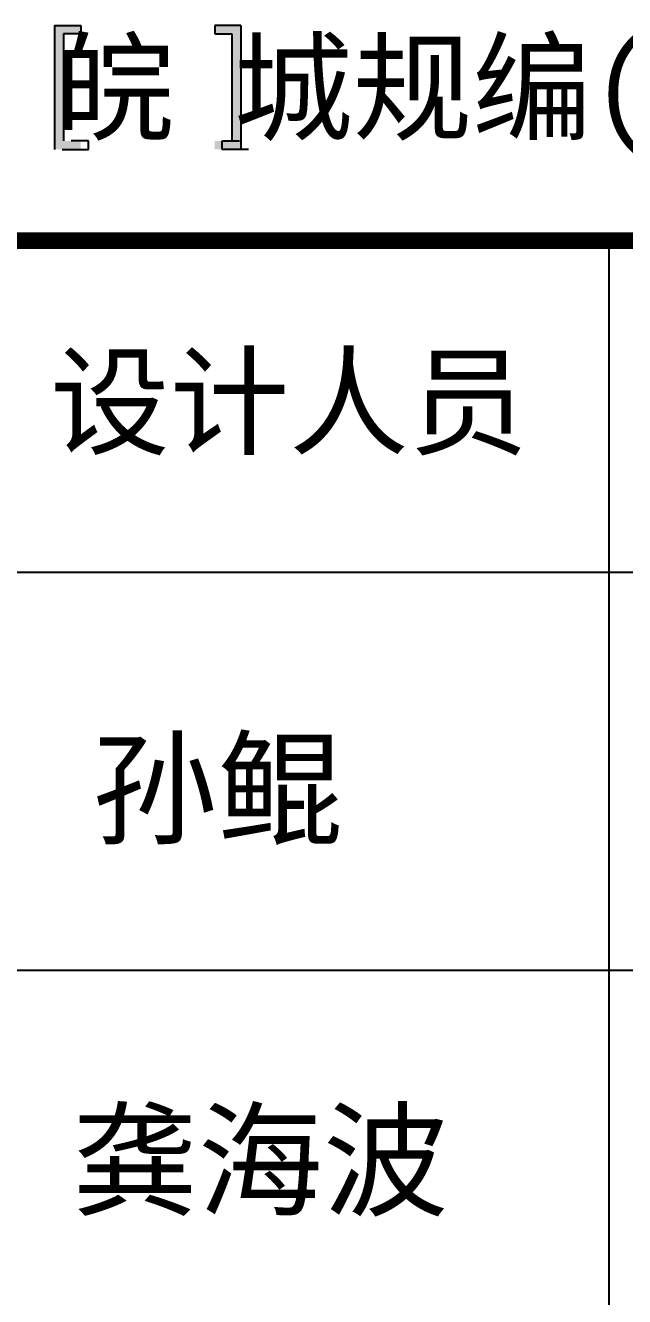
# Model space of a CAD drawing. Extents: x 69728788 to 150676229, y 15322671 to 43663798.
# Drawn here: x 75266228 to 75269827, y 19892657 to 19900293 of the extents above; entities that cross this region are included whole.
import ezdxf

# ---------------------------------------------------------------- set-up
doc = ezdxf.new("R2010")
doc.units = 0
doc.header["$LTSCALE"] = 1000
doc.header["$MEASUREMENT"] = 0
doc.layers.add('图框', color=253, linetype='CONTINUOUS')
doc.styles.add('STYLE-黑体', font='simhei.ttf')
doc.styles.add('黑体', font='simhei.ttf', dxfattribs={"width": 0.6, "height": 4.3})

msp = doc.modelspace()

# ---------------------------------------------------------------- hatches: boundary and pattern name
at = {"layer": '图框'}
for points in [[(75266457.2, 19900241.4), (75266559.8, 19900241.4), (75266559.8, 19900292.7), (75266512.5, 19900292.7), (75266402, 19900292.7), (75266402, 19899547.9), (75266512.5, 19899547.9), (75266559.8, 19899547.9), (75266559.8, 19899599.1), (75266457.2, 19899599.1)], [(75267467.3, 19899599.1), (75267364.7, 19899599.1), (75267364.7, 19899547.9), (75267412, 19899547.9), (75267522.5, 19899547.9), (75267522.5, 19900292.7), (75267412, 19900292.7), (75267364.7, 19900292.7), (75267364.7, 19900241.4), (75267467.3, 19900241.4)]]:
    msp.add_hatch(color=4, dxfattribs=at).paths.add_polyline_path(points)

# ---------------------------------------------------------------- linework, layer by layer
at = {"layer": '图框', "color": 4}
for p, q in [((75266402, 19900292.7), (75266512.5, 19900292.7)), ((75266402, 19900292.7), (75266402, 19899547.9)), ((75266512.5, 19900292.7), (75266559.8, 19900292.7)), ((75266559.8, 19900292.7), (75266559.8, 19900241.4)), ((75267412, 19900292.7), (75267364.7, 19900292.7)), ((75267364.7, 19900292.7), (75267364.7, 19900241.4)), ((75267522.5, 19900292.7), (75267412, 19900292.7)), ((75267522.5, 19900292.7), (75267522.5, 19899547.9)), ((75266559.8, 19900241.4), (75266457.2, 19900241.4)), ((75266457.2, 19900241.4), (75266457.2, 19899599.1)), ((75267364.7, 19900241.4), (75267467.3, 19900241.4)), ((75267467.3, 19900241.4), (75267467.3, 19899599.1)), ((75266605.8, 19899599.1), (75266503.2, 19899599.1)), ((75266605.8, 19899547.9), (75266605.8, 19899599.1)), ((75267410.6, 19899547.9), (75267410.6, 19899599.1)), ((75267410.6, 19899599.1), (75267513.2, 19899599.1)), ((75266448, 19899547.9), (75266558.4, 19899547.9)), ((75266558.4, 19899547.9), (75266605.8, 19899547.9)), ((75267458, 19899547.9), (75267410.6, 19899547.9)), ((75267568.4, 19899547.9), (75267458, 19899547.9))]:
    msp.add_line(p, q, dxfattribs=at)
at = {"layer": '图框', "color": 0}
for p, q in [((75261765.8, 19897007.9), (75273784.3, 19897007.9)), ((75261765.8, 19897007.9), (75273784.3, 19897007.9)), ((75261765.8, 19894617.5), (75273784.3, 19894617.5))]:
    msp.add_line(p, q, dxfattribs=at)
at = {"layer": '图框', "color": 0, "const_width": 100}
msp.add_lwpolyline([(75261765.8, 19898999.9), (75273784.3, 19898999.9), (75273784.3, 19878681.5), (75261765.8, 19878681.5)], close=True, dxfattribs=at)
at = {"layer": '图框', "color": 0}
for points in [[(75269733.8, 19897007.9), (75269733.8, 19898999.9)], [(75269733.8, 19885454.3), (75269733.8, 19897007.9)]]:
    msp.add_lwpolyline(points, dxfattribs=at)

# ---------------------------------------------------------------- texts
at = {"layer": '图框', "color": 4}
for s, height, style, p in [('证书编号：皖 城规编(162037)', 525.888, '黑体', (75262815.7, 19899656.8)), ('孙鲲', 552.18, 'STYLE-黑体', (75266627.4, 19895430.5)), ('龚海波', 552.18, 'STYLE-黑体', (75266509.3, 19893198.8))]:
    msp.add_text(s, height=height, dxfattribs=dict(at, style=style)).set_placement(p)
at = {"layer": '图框', "color": 0, "style": 'STYLE-黑体'}
msp.add_text('设计人员', height=525.89, dxfattribs=at).set_placement((75266377.4, 19897769.6))

doc.saveas('drawing.dxf')
